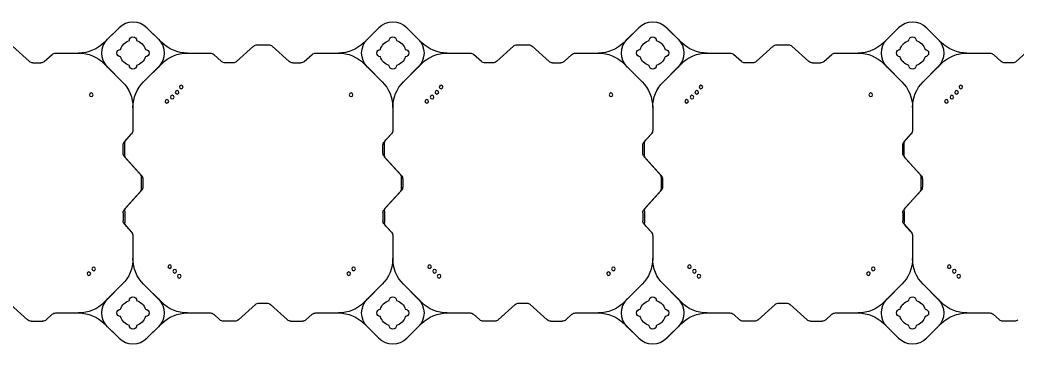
# Model space of a CAD drawing. Header units: millimetres. Extents: x -1612139 to -1260738, y 1141106 to 1536160.
# Drawn here: x -1308431 to -1306512, y 1183867 to 1184495 of the extents above; entities that cross this region are included whole.
import ezdxf

# ---------------------------------------------------------------- set-up
doc = ezdxf.new("R2010")
doc.units = ezdxf.units.MM
doc.header["$LTSCALE"] = 10
doc.layers.get('0').update_dxf_attribs({"linetype": 'CONTINUOUS'})
doc.layers.add('W-FLOAT_BOWL浮筒', color=253, linetype='CONTINUOUS')

# ---------------------------------------------------------------- blocks, each defined once
blk = doc.blocks.new('橙色')
at = {"layer": 'W-FLOAT_BOWL浮筒', "color": 30}
for p, q in [((5973.2, 2548.8), (5944.8, 2520.5)), ((5951.2, 2526.9), (5973.1, 2548.8)), ((6026.8, 2548.8), (6055.2, 2520.5)), ((6026.9, 2548.8), (6048.8, 2526.9)), ((6473.2, 2548.8), (6444.8, 2520.5)), ((6451.2, 2526.9), (6473.1, 2548.8)), ((6526.8, 2548.8), (6555.2, 2520.5)), ((6526.9, 2548.8), (6548.8, 2526.9)), ((6973.2, 2548.8), (6944.8, 2520.5)), ((6951.2, 2526.9), (6973.1, 2548.8)), ((7026.8, 2548.8), (7055.2, 2520.5)), ((7026.9, 2548.8), (7048.8, 2526.9)), ((7473.2, 2548.8), (7444.8, 2520.5)), ((7451.2, 2526.9), (7473.1, 2548.8)), ((7526.8, 2548.8), (7555.2, 2520.5)), ((7526.9, 2548.8), (7548.8, 2526.9)), ((5797.1, 2513.4), (5764.4, 2483.6)), ((5803.9, 2516), (5826.1, 2516)), ((5832.9, 2513.4), (5844.7, 2502.6)), ((6167.1, 2513.4), (6155.3, 2502.6)), ((6196.1, 2516), (6173.9, 2516)), ((6202.9, 2513.4), (6235.6, 2483.6)), ((6297.1, 2513.4), (6264.4, 2483.6)), ((6303.9, 2516), (6326.1, 2516)), ((6332.9, 2513.4), (6344.7, 2502.6)), ((6667.1, 2513.4), (6655.3, 2502.6)), ((6696.1, 2516), (6673.9, 2516)), ((6702.9, 2513.4), (6735.6, 2483.6)), ((6797.1, 2513.4), (6764.4, 2483.6)), ((6803.9, 2516), (6826.1, 2516)), ((6832.9, 2513.4), (6844.7, 2502.6)), ((7167.1, 2513.4), (7155.3, 2502.6)), ((7196.1, 2516), (7173.9, 2516)), ((7202.9, 2513.4), (7235.6, 2483.6)), ((7297.1, 2513.4), (7264.4, 2483.6)), ((7303.9, 2516), (7326.1, 2516)), ((7332.9, 2513.4), (7344.7, 2502.6)), ((7667.1, 2513.4), (7655.3, 2502.6)), ((7696.1, 2516), (7673.9, 2516)), ((5851.5, 2500), (5895.3, 2500)), ((6104.6, 2500), (6148.5, 2500)), ((6351.5, 2500), (6395.3, 2500)), ((6604.6, 2500), (6648.5, 2500)), ((6851.5, 2500), (6895.3, 2500)), ((7104.6, 2500), (7148.5, 2500)), ((7351.5, 2500), (7395.3, 2500)), ((7604.6, 2500), (7648.5, 2500)), ((5979.5, 2444.8), (5944.8, 2479.5)), ((6020.5, 2444.8), (6055.2, 2479.5)), ((6242.4, 2481), (6257.6, 2481)), ((6479.5, 2444.8), (6444.8, 2479.5)), ((6520.5, 2444.8), (6555.2, 2479.5)), ((6742.4, 2481), (6757.6, 2481)), ((6979.5, 2444.8), (6944.8, 2479.5)), ((7020.5, 2444.8), (7055.2, 2479.5)), ((7242.4, 2481), (7257.6, 2481)), ((7479.5, 2444.8), (7444.8, 2479.5)), ((7520.5, 2444.8), (7555.2, 2479.5)), ((5951.2, 2473.2), (5979.5, 2444.8)), ((6048.8, 2473.2), (6020.5, 2444.8)), ((6451.2, 2473.2), (6479.5, 2444.8)), ((6548.8, 2473.2), (6520.5, 2444.8)), ((6951.2, 2473.2), (6979.5, 2444.8)), ((7048.8, 2473.2), (7020.5, 2444.8)), ((7451.2, 2473.2), (7479.5, 2444.8)), ((7548.8, 2473.2), (7520.5, 2444.8)), ((6000, 2351.3), (6000, 2395.4)), ((6000, 2351.5), (6000, 2395.4)), ((6500, 2351.3), (6500, 2395.4)), ((6500, 2351.5), (6500, 2395.4)), ((7000, 2351.3), (7000, 2395.4)), ((7000, 2351.5), (7000, 2395.4)), ((7500, 2351.3), (7500, 2395.4)), ((7500, 2351.5), (7500, 2395.4)), ((5983.6, 2329.4), (5997.4, 2344.5)), ((5986.6, 2332.9), (5997.4, 2344.7)), ((6483.6, 2329.4), (6497.4, 2344.5)), ((6486.6, 2332.9), (6497.4, 2344.7)), ((6983.6, 2329.4), (6997.4, 2344.5)), ((6986.6, 2332.9), (6997.4, 2344.7)), ((7483.6, 2329.4), (7497.4, 2344.5)), ((7486.6, 2332.9), (7497.4, 2344.7)), ((5981, 2307.4), (5981, 2322.6)), ((5984, 2303.9), (5984, 2326.1)), ((6481, 2307.4), (6481, 2322.6)), ((6484, 2303.9), (6484, 2326.1)), ((6981, 2307.4), (6981, 2322.6)), ((6984, 2303.9), (6984, 2326.1)), ((7481, 2307.4), (7481, 2322.6)), ((7484, 2303.9), (7484, 2326.1)), ((5983.6, 2300.6), (6013.4, 2267.9)), ((5986.6, 2297.1), (6016.4, 2264.4)), ((6483.6, 2300.6), (6513.4, 2267.9)), ((6486.6, 2297.1), (6516.4, 2264.4)), ((6983.6, 2300.6), (7013.4, 2267.9)), ((6986.6, 2297.1), (7016.4, 2264.4)), ((7483.6, 2300.6), (7513.4, 2267.9)), ((7486.6, 2297.1), (7516.4, 2264.4)), ((6016, 2238.9), (6016, 2261.1)), ((6019, 2242.4), (6019, 2257.6)), ((6516, 2238.9), (6516, 2261.1)), ((6519, 2242.4), (6519, 2257.6)), ((7016, 2238.9), (7016, 2261.1)), ((7019, 2242.4), (7019, 2257.6)), ((7516, 2238.9), (7516, 2261.1)), ((7519, 2242.4), (7519, 2257.6)), ((5983.6, 2199.4), (6013.4, 2232.1)), ((5986.6, 2202.9), (6016.4, 2235.6)), ((6483.6, 2199.4), (6513.4, 2232.1)), ((6486.6, 2202.9), (6516.4, 2235.6)), ((6983.6, 2199.4), (7013.4, 2232.1)), ((6986.6, 2202.9), (7016.4, 2235.6)), ((7483.6, 2199.4), (7513.4, 2232.1)), ((7486.6, 2202.9), (7516.4, 2235.6)), ((5981, 2192.6), (5981, 2177.4)), ((5984, 2196.1), (5984, 2173.9)), ((6481, 2192.6), (6481, 2177.4)), ((6484, 2196.1), (6484, 2173.9)), ((6981, 2192.6), (6981, 2177.4)), ((6984, 2196.1), (6984, 2173.9)), ((7481, 2192.6), (7481, 2177.4)), ((7484, 2196.1), (7484, 2173.9)), ((5983.6, 2170.6), (5997.4, 2155.5)), ((6483.6, 2170.6), (6497.4, 2155.5)), ((6983.6, 2170.6), (6997.4, 2155.5)), ((7483.6, 2170.6), (7497.4, 2155.5)), ((5986.6, 2167.1), (5997.4, 2155.3)), ((6486.6, 2167.1), (6497.4, 2155.3)), ((6986.6, 2167.1), (6997.4, 2155.3)), ((7486.6, 2167.1), (7497.4, 2155.3)), ((6000, 2104.7), (6000, 2148.7)), ((6000, 2104.7), (6000, 2148.5)), ((6500, 2104.7), (6500, 2148.7)), ((6500, 2104.7), (6500, 2148.5)), ((7000, 2104.7), (7000, 2148.7)), ((7000, 2104.7), (7000, 2148.5)), ((7500, 2104.7), (7500, 2148.7)), ((7500, 2104.7), (7500, 2148.5)), ((5944.8, 2020.5), (5979.5, 2055.2)), ((5951.2, 2026.8), (5979.5, 2055.2)), ((6048.8, 2026.8), (6020.5, 2055.2)), ((6055.2, 2020.5), (6020.5, 2055.2)), ((6444.8, 2020.5), (6479.5, 2055.2)), ((6451.2, 2026.8), (6479.5, 2055.2)), ((6548.8, 2026.8), (6520.5, 2055.2)), ((6555.2, 2020.5), (6520.5, 2055.2)), ((6944.8, 2020.5), (6979.5, 2055.2)), ((6951.2, 2026.8), (6979.5, 2055.2)), ((7048.8, 2026.8), (7020.5, 2055.2)), ((7055.2, 2020.5), (7020.5, 2055.2)), ((7444.8, 2020.5), (7479.5, 2055.2)), ((7451.2, 2026.8), (7479.5, 2055.2)), ((7548.8, 2026.8), (7520.5, 2055.2)), ((7555.2, 2020.5), (7520.5, 2055.2)), ((5800.6, 2016.4), (5767.9, 1986.6)), ((5807.4, 2019), (5822.6, 2019)), ((5829.4, 2016.4), (5844.5, 2002.6)), ((6170.6, 2016.4), (6155.5, 2002.6)), ((6192.6, 2019), (6177.4, 2019)), ((6199.4, 2016.4), (6232.1, 1986.6)), ((6300.6, 2016.4), (6267.9, 1986.6)), ((6307.4, 2019), (6322.6, 2019)), ((6329.4, 2016.4), (6344.5, 2002.6)), ((6670.6, 2016.4), (6655.5, 2002.6)), ((6692.6, 2019), (6677.4, 2019)), ((6699.4, 2016.4), (6732.1, 1986.6)), ((6800.6, 2016.4), (6767.9, 1986.6)), ((6807.4, 2019), (6822.6, 2019)), ((6829.4, 2016.4), (6844.5, 2002.6)), ((7170.6, 2016.4), (7155.5, 2002.6)), ((7192.6, 2019), (7177.4, 2019)), ((7199.4, 2016.4), (7232.1, 1986.6)), ((7300.6, 2016.4), (7267.9, 1986.6)), ((7307.4, 2019), (7322.6, 2019)), ((7329.4, 2016.4), (7344.5, 2002.6)), ((7670.6, 2016.4), (7655.5, 2002.6)), ((7692.6, 2019), (7677.4, 2019)), ((7699.4, 2016.4), (7732.1, 1986.6)), ((5851.3, 2000), (5895.3, 2000)), ((6104.6, 2000), (6148.7, 2000)), ((6351.3, 2000), (6395.3, 2000)), ((6604.6, 2000), (6648.7, 2000)), ((6851.3, 2000), (6895.3, 2000)), ((7104.6, 2000), (7148.7, 2000)), ((7351.3, 2000), (7395.3, 2000)), ((7604.6, 2000), (7648.7, 2000)), ((5973.2, 1951.2), (5944.8, 1979.5)), ((6026.8, 1951.2), (6055.2, 1979.5)), ((6238.9, 1984), (6261.1, 1984)), ((6473.2, 1951.2), (6444.8, 1979.5)), ((6526.8, 1951.2), (6555.2, 1979.5)), ((6738.9, 1984), (6761.1, 1984)), ((6973.2, 1951.2), (6944.8, 1979.5)), ((7026.8, 1951.2), (7055.2, 1979.5)), ((7238.9, 1984), (7261.1, 1984)), ((7473.2, 1951.2), (7444.8, 1979.5)), ((7526.8, 1951.2), (7555.2, 1979.5)), ((5973.1, 1951.2), (5951.2, 1973.1)), ((6048.8, 1973.1), (6026.9, 1951.2)), ((6473.1, 1951.2), (6451.2, 1973.1)), ((6548.8, 1973.1), (6526.9, 1951.2)), ((6973.1, 1951.2), (6951.2, 1973.1)), ((7048.8, 1973.1), (7026.9, 1951.2)), ((7473.1, 1951.2), (7451.2, 1973.1)), ((7548.8, 1973.1), (7526.9, 1951.2))]:
    blk.add_line(p, q, dxfattribs=at)
for centre in [(5915.2, 2424.4), (5924.4, 2415.2), (6080.3, 2419.7), (6089, 2429.4), (6415.2, 2424.4), (6424.4, 2415.2), (6580.3, 2419.7), (6589, 2429.4), (6915.2, 2424.4), (6924.4, 2415.2), (7080.3, 2419.7), (7089, 2429.4), (7415.2, 2424.4), (7424.4, 2415.2), (7580.3, 2419.7), (7589, 2429.4), (6070.6, 2411), (6570.6, 2411), (7070.6, 2411), (7570.6, 2411), (6065.3, 2092.9), (6565.3, 2092.9), (7065.3, 2092.9), (7565.3, 2092.9), (5919.7, 2080.3), (6075.6, 2084.8), (6084.8, 2075.6), (6419.7, 2080.3), (6575.6, 2084.8), (6584.8, 2075.6), (6919.7, 2080.3), (7075.6, 2084.8), (7084.8, 2075.6), (7419.7, 2080.3), (7575.6, 2084.8), (7584.8, 2075.6), (6092.9, 2065.3), (6592.9, 2065.3), (7092.9, 2065.3), (7592.9, 2065.3)]:
    blk.add_circle(centre, 3.5, dxfattribs=at)
for centre, radius, start, end in [((6000, 2522), 38, 45, 135), ((6000, 2522), 38, 45, 135), ((6500, 2522), 38, 45, 135), ((6500, 2522), 38, 45, 135), ((7000, 2522), 38, 45, 135), ((7000, 2522), 38, 45, 135), ((7500, 2522), 38, 45, 135), ((7500, 2522), 38, 45, 135), ((5803.9, 2506), 10, 90, 132.2737), ((5826.1, 2506), 10, 47.7263, 90), ((5895.3, 2570), 70, 270, 315), ((5978, 2500), 38, 135, 225), ((6000, 2500), 25, 106.2602, 163.7398), ((6000, 2500), 25, 106.2602, 163.7398), ((6000, 2524), 7, 0, 180), ((6000, 2524), 7, 0, 180), ((6000, 2500), 25, 16.2602, 73.7398), ((6000, 2500), 25, 16.2602, 73.7398), ((6022, 2500), 38, 315, 45), ((6104.7, 2570), 70, 225, 270), ((6173.9, 2506), 10, 90, 132.2737), ((6196.1, 2506), 10, 47.7263, 90), ((6303.9, 2506), 10, 90, 132.2737), ((6326.1, 2506), 10, 47.7263, 90), ((6395.3, 2570), 70, 270, 315), ((6478, 2500), 38, 135, 225), ((6500, 2500), 25, 106.2602, 163.7398), ((6500, 2500), 25, 106.2602, 163.7398), ((6500, 2524), 7, 0, 180), ((6500, 2524), 7, 0, 180), ((6500, 2500), 25, 16.2602, 73.7398), ((6500, 2500), 25, 16.2602, 73.7398), ((6522, 2500), 38, 315, 45), ((6604.7, 2570), 70, 225, 270), ((6673.9, 2506), 10, 90, 132.2737), ((6696.1, 2506), 10, 47.7263, 90), ((6803.9, 2506), 10, 90, 132.2737), ((6826.1, 2506), 10, 47.7263, 90), ((6895.3, 2570), 70, 270, 315), ((6978, 2500), 38, 135, 225), ((7000, 2500), 25, 106.2602, 163.7398), ((7000, 2500), 25, 106.2602, 163.7398), ((7000, 2524), 7, 0, 180), ((7000, 2524), 7, 0, 180), ((7000, 2500), 25, 16.2602, 73.7398), ((7000, 2500), 25, 16.2602, 73.7398), ((7022, 2500), 38, 315, 45), ((7104.7, 2570), 70, 225, 270), ((7173.9, 2506), 10, 90, 132.2737), ((7196.1, 2506), 10, 47.7263, 90), ((7303.9, 2506), 10, 90, 132.2737), ((7326.1, 2506), 10, 47.7263, 90), ((7395.3, 2570), 70, 270, 315), ((7478, 2500), 38, 135, 225), ((7500, 2500), 25, 106.2602, 163.7398), ((7500, 2500), 25, 106.2602, 163.7398), ((7500, 2524), 7, 0, 180), ((7500, 2524), 7, 0, 180), ((7500, 2500), 25, 16.2602, 73.7398), ((7500, 2500), 25, 16.2602, 73.7398), ((7522, 2500), 38, 315, 45), ((7604.7, 2570), 70, 225, 270), ((7673.9, 2506), 10, 90, 132.2737), ((7696.1, 2506), 10, 47.7263, 90), ((5851.5, 2510), 10, 227.7263, 270), ((5895.3, 2430), 70, 45, 90), ((5976, 2500), 7, 90, 270), ((5976, 2500), 7, 90, 270), ((6024, 2500), 7, 270, 90), ((6024, 2500), 7, 270, 90), ((6104.7, 2430), 70, 90, 135), ((6148.5, 2510), 10, 270, 312.2737), ((6351.5, 2510), 10, 227.7263, 270), ((6395.3, 2430), 70, 45, 90), ((6476, 2500), 7, 90, 270), ((6476, 2500), 7, 90, 270), ((6524, 2500), 7, 270, 90), ((6524, 2500), 7, 270, 90), ((6604.7, 2430), 70, 90, 135), ((6648.5, 2510), 10, 270, 312.2737), ((6851.5, 2510), 10, 227.7263, 270), ((6895.3, 2430), 70, 45, 90), ((6976, 2500), 7, 90, 270), ((6976, 2500), 7, 90, 270), ((7024, 2500), 7, 270, 90), ((7024, 2500), 7, 270, 90), ((7104.7, 2430), 70, 90, 135), ((7148.5, 2510), 10, 270, 312.2737), ((7351.5, 2510), 10, 227.7263, 270), ((7395.3, 2430), 70, 45, 90), ((7476, 2500), 7, 90, 270), ((7476, 2500), 7, 90, 270), ((7524, 2500), 7, 270, 90), ((7524, 2500), 7, 270, 90), ((7604.7, 2430), 70, 90, 135), ((7648.5, 2510), 10, 270, 312.2737), ((6000, 2500), 25, 196.2602, 253.7398), ((6000, 2500), 25, 196.2602, 253.7398), ((6000, 2476), 7, 180, 0), ((6000, 2476), 7, 180, 0), ((6000, 2500), 25, 286.2602, 343.7398), ((6000, 2500), 25, 286.2602, 343.7398), ((6242.4, 2491), 10, 227.7263, 270), ((6257.6, 2491), 10, 270, 312.2737), ((6500, 2500), 25, 196.2602, 253.7398), ((6500, 2500), 25, 196.2602, 253.7398), ((6500, 2476), 7, 180, 0), ((6500, 2476), 7, 180, 0), ((6500, 2500), 25, 286.2602, 343.7398), ((6500, 2500), 25, 286.2602, 343.7398), ((6742.4, 2491), 10, 227.7263, 270), ((6757.6, 2491), 10, 270, 312.2737), ((7000, 2500), 25, 196.2602, 253.7398), ((7000, 2500), 25, 196.2602, 253.7398), ((7000, 2476), 7, 180, 0), ((7000, 2476), 7, 180, 0), ((7000, 2500), 25, 286.2602, 343.7398), ((7000, 2500), 25, 286.2602, 343.7398), ((7242.4, 2491), 10, 227.7263, 270), ((7257.6, 2491), 10, 270, 312.2737), ((7500, 2500), 25, 196.2602, 253.7398), ((7500, 2500), 25, 196.2602, 253.7398), ((7500, 2476), 7, 180, 0), ((7500, 2476), 7, 180, 0), ((7500, 2500), 25, 286.2602, 343.7398), ((7500, 2500), 25, 286.2602, 343.7398), ((5930, 2395.3), 70, 0, 45), ((5930, 2395.3), 70, 0, 45), ((6070, 2395.3), 70, 135, 180), ((6070, 2395.3), 70, 135, 180), ((6430, 2395.3), 70, 0, 45), ((6430, 2395.3), 70, 0, 45), ((6570, 2395.3), 70, 135, 180), ((6570, 2395.3), 70, 135, 180), ((6930, 2395.3), 70, 0, 45), ((6930, 2395.3), 70, 0, 45), ((7070, 2395.3), 70, 135, 180), ((7070, 2395.3), 70, 135, 180), ((7430, 2395.3), 70, 0, 45), ((7430, 2395.3), 70, 0, 45), ((7570, 2395.3), 70, 135, 180), ((7570, 2395.3), 70, 135, 180), ((5990, 2351.5), 10, 317.7263, 0), ((5990, 2351.3), 10, 317.7263, 0), ((6490, 2351.5), 10, 317.7263, 0), ((6490, 2351.3), 10, 317.7263, 0), ((6990, 2351.5), 10, 317.7263, 0), ((6990, 2351.3), 10, 317.7263, 0), ((7490, 2351.5), 10, 317.7263, 0), ((7490, 2351.3), 10, 317.7263, 0), ((5991, 2322.6), 10, 137.7263, 180), ((5994, 2326.1), 10, 137.7263, 180), ((6491, 2322.6), 10, 137.7263, 180), ((6494, 2326.1), 10, 137.7263, 180), ((6991, 2322.6), 10, 137.7263, 180), ((6994, 2326.1), 10, 137.7263, 180), ((7491, 2322.6), 10, 137.7263, 180), ((7494, 2326.1), 10, 137.7263, 180), ((5991, 2307.4), 10, 180, 222.2737), ((5994, 2303.9), 10, 180, 222.2737), ((6491, 2307.4), 10, 180, 222.2737), ((6494, 2303.9), 10, 180, 222.2737), ((6991, 2307.4), 10, 180, 222.2737), ((6994, 2303.9), 10, 180, 222.2737), ((7491, 2307.4), 10, 180, 222.2737), ((7494, 2303.9), 10, 180, 222.2737), ((6006, 2261.1), 10, 0, 42.2737), ((6009, 2257.6), 10, 0, 42.2737), ((6506, 2261.1), 10, 0, 42.2737), ((6509, 2257.6), 10, 0, 42.2737), ((7006, 2261.1), 10, 0, 42.2737), ((7009, 2257.6), 10, 0, 42.2737), ((7506, 2261.1), 10, 0, 42.2737), ((7509, 2257.6), 10, 0, 42.2737), ((6006, 2238.9), 10, 317.7263, 0), ((6009, 2242.4), 10, 317.7263, 0), ((6506, 2238.9), 10, 317.7263, 0), ((6509, 2242.4), 10, 317.7263, 0), ((7006, 2238.9), 10, 317.7263, 0), ((7009, 2242.4), 10, 317.7263, 0), ((7506, 2238.9), 10, 317.7263, 0), ((7509, 2242.4), 10, 317.7263, 0), ((5991, 2192.6), 10, 137.7263, 180), ((5994, 2196.1), 10, 137.7263, 180), ((6491, 2192.6), 10, 137.7263, 180), ((6494, 2196.1), 10, 137.7263, 180), ((6991, 2192.6), 10, 137.7263, 180), ((6994, 2196.1), 10, 137.7263, 180), ((7491, 2192.6), 10, 137.7263, 180), ((7494, 2196.1), 10, 137.7263, 180), ((5991, 2177.4), 10, 180, 222.2737), ((5994, 2173.9), 10, 180, 222.2737), ((6491, 2177.4), 10, 180, 222.2737), ((6494, 2173.9), 10, 180, 222.2737), ((6991, 2177.4), 10, 180, 222.2737), ((6994, 2173.9), 10, 180, 222.2737), ((7491, 2177.4), 10, 180, 222.2737), ((7494, 2173.9), 10, 180, 222.2737), ((5990, 2148.7), 10, 0, 42.2737), ((5990, 2148.5), 10, 0, 42.2737), ((6490, 2148.7), 10, 0, 42.2737), ((6490, 2148.5), 10, 0, 42.2737), ((6990, 2148.7), 10, 0, 42.2737), ((6990, 2148.5), 10, 0, 42.2737), ((7490, 2148.7), 10, 0, 42.2737), ((7490, 2148.5), 10, 0, 42.2737), ((5930, 2104.7), 70, 315, 0), ((5930, 2104.7), 70, 315, 0), ((6070, 2104.7), 70, 180, 225), ((6070, 2104.7), 70, 180, 225), ((6430, 2104.7), 70, 315, 0), ((6430, 2104.7), 70, 315, 0), ((6570, 2104.7), 70, 180, 225), ((6570, 2104.7), 70, 180, 225), ((6930, 2104.7), 70, 315, 0), ((6930, 2104.7), 70, 315, 0), ((7070, 2104.7), 70, 180, 225), ((7070, 2104.7), 70, 180, 225), ((7430, 2104.7), 70, 315, 0), ((7430, 2104.7), 70, 315, 0), ((7570, 2104.7), 70, 180, 225), ((7570, 2104.7), 70, 180, 225), ((5807.4, 2009), 10, 90, 132.2737), ((5822.6, 2009), 10, 47.7263, 90), ((5895.3, 2070), 70, 270, 315), ((5978, 2000), 38, 135, 225), ((6000, 2000), 25, 106.2602, 163.7398), ((6000, 2000), 25, 106.2602, 163.7398), ((6000, 2024), 7, 0, 180), ((6000, 2024), 7, 0, 180), ((6000, 2000), 25, 16.2602, 73.7398), ((6000, 2000), 25, 16.2602, 73.7398), ((6022, 2000), 38, 315, 45), ((6104.7, 2070), 70, 225, 270), ((6177.4, 2009), 10, 90, 132.2737), ((6192.6, 2009), 10, 47.7263, 90), ((6307.4, 2009), 10, 90, 132.2737), ((6322.6, 2009), 10, 47.7263, 90), ((6395.3, 2070), 70, 270, 315), ((6478, 2000), 38, 135, 225), ((6500, 2000), 25, 106.2602, 163.7398), ((6500, 2000), 25, 106.2602, 163.7398), ((6500, 2024), 7, 0, 180), ((6500, 2024), 7, 0, 180), ((6500, 2000), 25, 16.2602, 73.7398), ((6500, 2000), 25, 16.2602, 73.7398), ((6522, 2000), 38, 315, 45), ((6604.7, 2070), 70, 225, 270), ((6677.4, 2009), 10, 90, 132.2737), ((6692.6, 2009), 10, 47.7263, 90), ((6807.4, 2009), 10, 90, 132.2737), ((6822.6, 2009), 10, 47.7263, 90), ((6895.3, 2070), 70, 270, 315), ((6978, 2000), 38, 135, 225), ((7000, 2000), 25, 106.2602, 163.7398), ((7000, 2000), 25, 106.2602, 163.7398), ((7000, 2024), 7, 0, 180), ((7000, 2024), 7, 0, 180), ((7000, 2000), 25, 16.2602, 73.7398), ((7000, 2000), 25, 16.2602, 73.7398), ((7022, 2000), 38, 315, 45), ((7104.7, 2070), 70, 225, 270), ((7177.4, 2009), 10, 90, 132.2737), ((7192.6, 2009), 10, 47.7263, 90), ((7307.4, 2009), 10, 90, 132.2737), ((7322.6, 2009), 10, 47.7263, 90), ((7395.3, 2070), 70, 270, 315), ((7478, 2000), 38, 135, 225), ((7500, 2000), 25, 106.2602, 163.7398), ((7500, 2000), 25, 106.2602, 163.7398), ((7500, 2024), 7, 0, 180), ((7500, 2024), 7, 0, 180), ((7500, 2000), 25, 16.2602, 73.7398), ((7500, 2000), 25, 16.2602, 73.7398), ((7522, 2000), 38, 315, 45), ((7604.7, 2070), 70, 225, 270), ((7677.4, 2009), 10, 90, 132.2737), ((7692.6, 2009), 10, 47.7263, 90), ((5851.3, 2010), 10, 227.7263, 270), ((5895.3, 1930), 70, 45, 90), ((5976, 2000), 7, 90, 270), ((5976, 2000), 7, 90, 270), ((6024, 2000), 7, 270, 90), ((6024, 2000), 7, 270, 90), ((6104.7, 1930), 70, 90, 135), ((6148.7, 2010), 10, 270, 312.2737), ((6351.3, 2010), 10, 227.7263, 270), ((6395.3, 1930), 70, 45, 90), ((6476, 2000), 7, 90, 270), ((6476, 2000), 7, 90, 270), ((6524, 2000), 7, 270, 90), ((6524, 2000), 7, 270, 90), ((6604.7, 1930), 70, 90, 135), ((6648.7, 2010), 10, 270, 312.2737), ((6851.3, 2010), 10, 227.7263, 270), ((6895.3, 1930), 70, 45, 90), ((6976, 2000), 7, 90, 270), ((6976, 2000), 7, 90, 270), ((7024, 2000), 7, 270, 90), ((7024, 2000), 7, 270, 90), ((7104.7, 1930), 70, 90, 135), ((7148.7, 2010), 10, 270, 312.2737), ((7351.3, 2010), 10, 227.7263, 270), ((7395.3, 1930), 70, 45, 90), ((7476, 2000), 7, 90, 270), ((7476, 2000), 7, 90, 270), ((7524, 2000), 7, 270, 90), ((7524, 2000), 7, 270, 90), ((7604.7, 1930), 70, 90, 135), ((7648.7, 2010), 10, 270, 312.2737), ((6000, 2000), 25, 196.2602, 253.7398), ((6000, 2000), 25, 196.2602, 253.7398), ((6000, 2000), 25, 286.2602, 343.7398), ((6000, 2000), 25, 286.2602, 343.7398), ((6238.9, 1994), 10, 227.7263, 270), ((6261.1, 1994), 10, 270, 312.2737), ((6500, 2000), 25, 196.2602, 253.7398), ((6500, 2000), 25, 196.2602, 253.7398), ((6500, 2000), 25, 286.2602, 343.7398), ((6500, 2000), 25, 286.2602, 343.7398), ((6738.9, 1994), 10, 227.7263, 270), ((6761.1, 1994), 10, 270, 312.2737), ((7000, 2000), 25, 196.2602, 253.7398), ((7000, 2000), 25, 196.2602, 253.7398), ((7000, 2000), 25, 286.2602, 343.7398), ((7000, 2000), 25, 286.2602, 343.7398), ((7238.9, 1994), 10, 227.7263, 270), ((7261.1, 1994), 10, 270, 312.2737), ((7500, 2000), 25, 196.2602, 253.7398), ((7500, 2000), 25, 196.2602, 253.7398), ((7500, 2000), 25, 286.2602, 343.7398), ((7500, 2000), 25, 286.2602, 343.7398), ((6000, 1976), 7, 180, 0), ((6000, 1976), 7, 180, 0), ((6500, 1976), 7, 180, 0), ((6500, 1976), 7, 180, 0), ((7000, 1976), 7, 180, 0), ((7000, 1976), 7, 180, 0), ((7500, 1976), 7, 180, 0), ((7500, 1976), 7, 180, 0), ((6000, 1978), 38, 225, 315), ((6000, 1978), 38, 225, 315), ((6500, 1978), 38, 225, 315), ((6500, 1978), 38, 225, 315), ((7000, 1978), 38, 225, 315), ((7000, 1978), 38, 225, 315), ((7500, 1978), 38, 225, 315), ((7500, 1978), 38, 225, 315)]:
    blk.add_arc(centre, radius, start, end, dxfattribs=at)

msp = doc.modelspace()

# ---------------------------------------------------------------- block references
at = {"xscale": -1, "rotation": 180}
msp.add_blockref('橙色', (-1314213.3, 1186431), dxfattribs=at)

doc.saveas('drawing.dxf')
